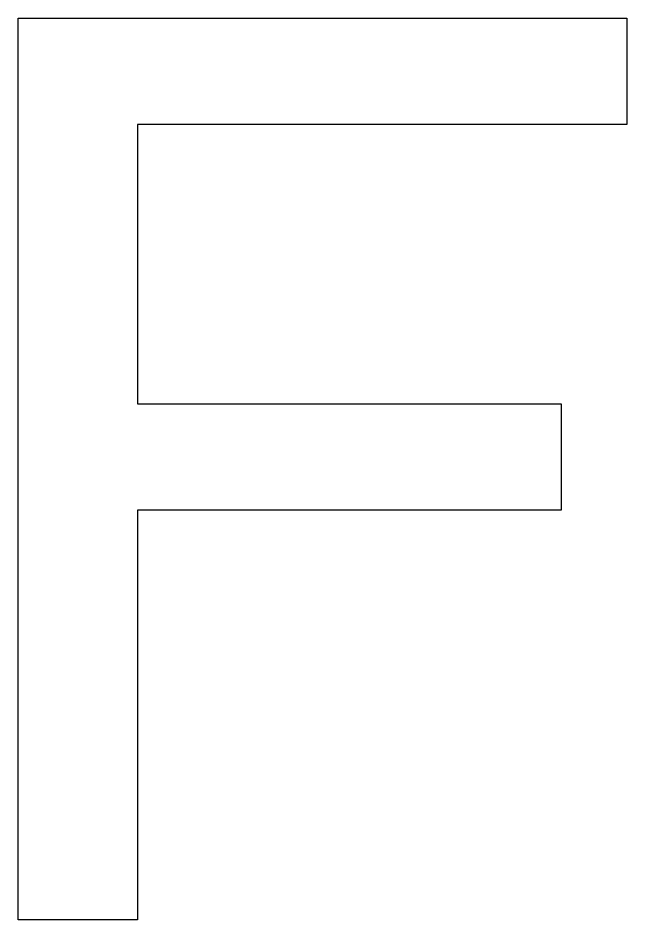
# Model space of a CAD drawing. Extents: x -140 to 139, y -60 to 60.
# Drawn here: x 77.253 to 79.277, y -31.5 to -28.5 of the extents above; entities that cross this region are included whole.
import ezdxf

# ---------------------------------------------------------------- set-up
doc = ezdxf.new("R2010")
doc.units = 0
doc.layers.add('ENGRAVE', color=5, linetype='Continuous')

msp = doc.modelspace()

# ---------------------------------------------------------------- linework, layer by layer
at = {"layer": 'ENGRAVE', "color": 5}
for points in [[(77.2527, -31.5), (77.2527, -28.5)], [(77.2527, -28.5), (79.2766, -28.5)], [(79.2766, -28.5), (79.2766, -28.854)], [(79.2766, -28.854), (77.6497, -28.854)], [(77.6497, -28.854), (77.6497, -29.7831)], [(77.6497, -29.7831), (79.0576, -29.7831)], [(79.0576, -29.7831), (79.0576, -30.1371)], [(79.0576, -30.1371), (77.6497, -30.1371)], [(77.6497, -30.1371), (77.6497, -31.5)], [(77.6497, -31.5), (77.2527, -31.5)]]:
    msp.add_lwpolyline(points, dxfattribs=at)

doc.saveas('drawing.dxf')
